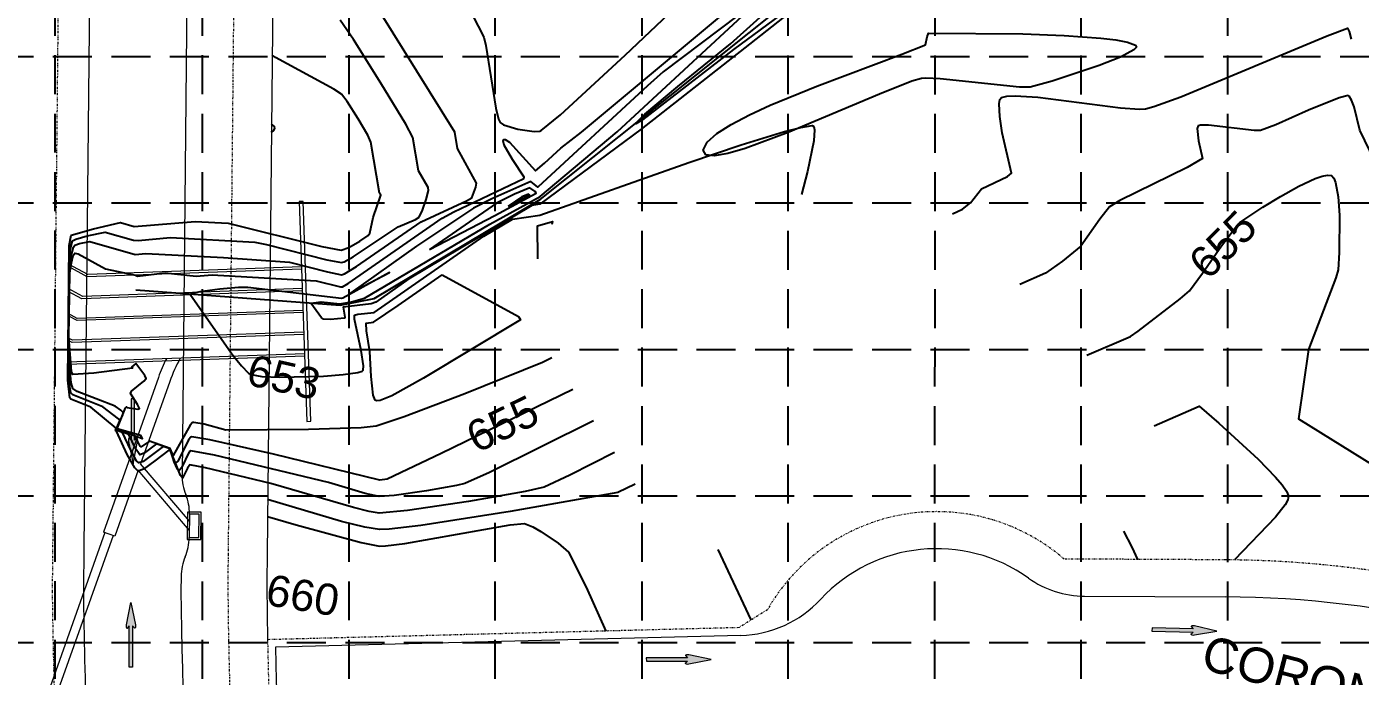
# Model space of a CAD drawing. Extents: x 7749 to 9256, y 6499 to 8908.
# Drawn here: x 8006.6 to 8348.5, y 7469.4 to 7636.2 of the extents above; entities that cross this region are included whole.
import ezdxf
from ezdxf.enums import TextEntityAlignment as Align

# ---------------------------------------------------------------- set-up
doc = ezdxf.new("R2010")
doc.units = 0
doc.header["$MEASUREMENT"] = 0
doc.linetypes.add('DASHED', pattern=[0.75, 0.5, -0.25])
doc.linetypes.add('DIVIDE', pattern=[1.25, 0.5, -0.25, 0, -0.25, 0, -0.25])
for name, color, linetype in [('1 STREET NAMES', 7, 'Continuous'), ('27', 7, 'Continuous'), ('29', 7, 'Continuous'), ('CREEK-E', 5, 'Continuous'), ('CTEXT', 3, 'Continuous'), ('CTR', 2, 'Continuous'), ('CTRINDEX', 4, 'Continuous'), ('DED-4692-2629', 7, 'Continuous'), ('DED-4746-825', 7, 'Continuous'), ('DED-4986-2484', 7, 'Continuous'), ('FLOODPLAIN-CB', 7, 'Continuous'), ('GRID', 254, 'DASHED'), ('PNTNO', 7, 'Continuous')]:
    doc.layers.add(name, color=color, linetype=linetype)
doc.styles.get("Standard").update_dxf_attribs({"font": 'ARIAL.TTF'})

msp = doc.modelspace()

# ---------------------------------------------------------------- hatches: boundary and pattern name
at = {"layer": 'FLOODPLAIN-CB', "linetype": 'Continuous', "lineweight": 0}
h = msp.add_hatch(color=7, dxfattribs=at)
edge = h.paths.add_edge_path()
edge.add_line((8034.842699999974, 7530.593100000027), (8034.234699999981, 7530.04510000001))
edge.add_line((8034.234699999981, 7530.04510000001), (8034.234699999981, 7540.629100000027))
edge.add_line((8034.234699999981, 7540.629100000027), (8033.374700000024, 7540.625100000019))
edge.add_line((8033.374700000024, 7540.625100000019), (8033.374700000024, 7530.04510000001))
edge.add_line((8033.374700000024, 7530.04510000001), (8032.874699999995, 7530.581100000003))
edge.add_line((8032.874699999995, 7530.581100000003), (8032.873152608596, 7530.581086706798))
edge.add_ellipse((8032.825873330332, 7530.046081847126), major_axis=(1.27874449728091e-05, 0.5599999998545135), ratio=0.2857142857140379, start_angle=-17.18267222229731, end_angle=124.7269333333065)
edge.add_line((8032.694365830444, 7529.727071929088), (8032.694700000031, 7529.729100000026))
edge.add_line((8032.694700000031, 7529.729100000026), (8033.8307, 7523.997100000001))
edge.add_line((8033.8307, 7523.997100000001), (8035.010700000023, 7529.725100000018))
edge.add_line((8035.010700000023, 7529.725100000018), (8035.011562895082, 7529.722933278566))
edge.add_ellipse((8034.881851690481, 7530.050762416307), major_axis=(1.278744528368244e-05, 0.5599999998531154), ratio=0.2857142857149951, start_angle=234.1684722220915, end_angle=374.4967194441865)
edge.add_line((8034.842699999974, 7530.593100000027), (8034.842699999974, 7530.593100000027))
h = msp.add_hatch(color=7, dxfattribs=at)
edge = h.paths.add_edge_path()
edge.add_line((8034.305599999973, 7481.811799999973), (8033.69759999998, 7482.35979999999))
edge.add_line((8033.69759999998, 7482.35979999999), (8033.69759999998, 7471.775799999973))
edge.add_line((8033.69759999998, 7471.775799999973), (8032.837600000023, 7471.779799999981))
edge.add_line((8032.837600000023, 7471.779799999981), (8032.837600000023, 7482.35979999999))
edge.add_line((8032.837600000023, 7482.35979999999), (8032.337599999994, 7481.823799999997))
edge.add_line((8032.337599999994, 7481.823799999997), (8032.336052608595, 7481.823813293203))
edge.add_ellipse((8032.288773330331, 7482.358818152875), major_axis=(-1.27874449728091e-05, 0.5599999998545135), ratio=0.2857142857140379, start_angle=55.27306666669352, end_angle=197.1826722222974, ccw=False)
edge.add_line((8032.157265830444, 7482.677828070912), (8032.15760000003, 7482.675799999975))
edge.add_line((8032.15760000003, 7482.675799999975), (8033.2936, 7488.4078))
edge.add_line((8033.2936, 7488.4078), (8034.473600000022, 7482.679799999983))
edge.add_line((8034.473600000022, 7482.679799999983), (8034.474462895081, 7482.681966721435))
edge.add_ellipse((8034.344751690481, 7482.354137583693), major_axis=(-1.278744528368244e-05, 0.5599999998531154), ratio=0.2857142857149951, start_angle=165.5032805558135, end_angle=305.8315277779085, ccw=False)
edge.add_line((8034.305599999973, 7481.811799999973), (8034.305599999973, 7481.811799999973))
h = msp.add_hatch(color=7, dxfattribs=at)
edge = h.paths.add_edge_path()
edge.add_line((8305.116575851203, 7482.233390959145), (8305.647412991497, 7481.610350003706))
edge.add_line((8305.647412991497, 7481.610350003706), (8295.067525881006, 7481.905412246894))
edge.add_line((8295.067525881006, 7481.905412246894), (8295.04754912547, 7481.045634926078))
edge.add_line((8295.04754912547, 7481.045634926078), (8305.623437790331, 7480.750684195453))
edge.add_line((8305.623437790331, 7480.750684195453), (8305.073707006815, 7480.265821176444))
edge.add_line((8305.073707006815, 7480.265821176444), (8305.073677156459, 7480.264274015763))
edge.add_ellipse((8305.607156057535, 7480.202098169136), major_axis=(-0.5597820301619476, 0.01562454137075679), ratio=0.2857142857145532, start_angle=-17.18267222220978, end_angle=124.7269333332526)
edge.add_line((8305.922375825301, 7480.061748368965), (8305.92035785849, 7480.062138947542))
edge.add_line((8305.92035785849, 7480.062138947542), (8311.6818, 7481.0379))
edge.add_line((8311.6818, 7481.0379), (8305.988922078419, 7482.37712744894))
edge.add_line((8305.988922078419, 7482.37712744894), (8305.991112013804, 7482.377929604516))
edge.add_ellipse((8305.659794161591, 7482.257408071932), major_axis=(-0.5597820301616939, 0.01562454137136483), ratio=0.2857142857127884, start_angle=234.1684722222674, end_angle=374.4967194447935)
edge.add_line((8305.116575851203, 7482.233390959145), (8305.116575851203, 7482.233390959145))
h = msp.add_hatch(color=7, dxfattribs=at)
edge = h.paths.add_edge_path()
edge.add_line((8175.463999999974, 7474.761099999973), (8176.011999999991, 7474.15309999998))
edge.add_line((8176.011999999991, 7474.15309999998), (8165.427999999974, 7474.15309999998))
edge.add_line((8165.427999999974, 7474.15309999998), (8165.431999999982, 7473.293100000024))
edge.add_line((8165.431999999982, 7473.293100000024), (8176.011999999991, 7473.293100000024))
edge.add_line((8176.011999999991, 7473.293100000024), (8175.475999999998, 7472.793099999994))
edge.add_line((8175.475999999998, 7472.793099999994), (8175.476013293203, 7472.791552608595))
edge.add_ellipse((8176.011018152875, 7472.744273330331), major_axis=(-0.5599999998545135, 1.278744497282654e-05), ratio=0.285714285714038, start_angle=-17.18267222229731, end_angle=124.7269333333065)
edge.add_line((8176.330028070913, 7472.612765830444), (8176.327999999975, 7472.61310000003))
edge.add_line((8176.327999999975, 7472.61310000003), (8182.06, 7473.7491))
edge.add_line((8182.06, 7473.7491), (8176.331999999983, 7474.929100000022))
edge.add_line((8176.331999999983, 7474.929100000022), (8176.334166721435, 7474.929962895081))
edge.add_ellipse((8176.006337583693, 7474.800251690481), major_axis=(-0.5599999998531154, 1.278744528365707e-05), ratio=0.2857142857149951, start_angle=234.1684722220915, end_angle=374.4967194441865)
edge.add_line((8175.463999999974, 7474.761099999973), (8175.463999999974, 7474.761099999973))

# ---------------------------------------------------------------- linework, layer by layer
at = {"layer": '27', "color": 7, "linetype": 'DIVIDE', "lineweight": 0}
for p, q in [((8026.17999403058, 8795.044204766993), (8013.10893569916, 7491.364815837451)), ((8061.853325684378, 7864.596675209815), (8058.206054626152, 7500.825664107837)), ((8313.894523596911, 7499.335023004853), (8272.540753165846, 7499.537283626704)), ((8196.45687726371, 7486.520940583514), (8189.196200466934, 7481.934221707817)), ((8189.196200466934, 7481.934221707817), (8068.320085314494, 7478.843602963349))]:
    msp.add_line(p, q, dxfattribs=at)
for centre, radius, start, end in [((8239.859133058852, 7461.69667439267), 50.00000000020795, 49.18396739091649, 150.2322579545932), ((8785.169516043596, 7493.536922804767), 726.9999999902437, 179.4255555555465, 181.1742317282202), ((8312.549519124994, 7224.338312180485), 275.0000000022735, 63.1597139857577, 89.7197695021478), ((9646.3086397412, 7511.187759967011), 1633.319999999074, 180.6953927709193, 207.0182570899496), ((9646.308639742121, 7511.187759967269), 1588.319999999997, 181.1742317282292, 192.3718018118669), ((9646.308639742121, 7511.187759967271), 1578.319999999998, 181.1742317282293, 191.1841029897967)]:
    msp.add_arc(centre, radius, start, end, dxfattribs=at)
at = {"layer": '29', "color": 7, "linetype": 'Continuous', "lineweight": 0}
msp.add_line((8071.953080880154, 7874.495914825893), (8068.205552032303, 7500.725406318252), dxfattribs=at)
msp.add_arc((8785.169516053309, 7493.536922804802), 716.9999999999566, 179.4255555555567, 181.1742317282304, dxfattribs=at)
at = {"layer": 'CREEK-E', "color": 5}
msp.add_polyline3d([(8034.51725275431, 7568.63357066531, 653.45862066183), (8086.98031124083, 7564.67187768987, 651.75412225062), (8095.66701735705, 7566.39726187497, 651.53232596425), (8138.18587179323, 7591.79675895967, 651.56391424018), (8238.64862995538, 7672.03220739086, 649.26438748005), (8303.46089593026, 7733.54963438481, 646.11935142464), (8339.33306363719, 7743.07470586745, 646.27615597339)], dxfattribs=at)
at = {"layer": 'CTR', "color": 5}
for points, elevation in [([(8141.225509225316, 7551.138551095378), (8138.835039168335, 7549.955000163749), (8118.872318244903, 7541.915375650032), (8103.353782963891, 7535.998665372308), (8096.12753933952, 7533.665443687291), (8092.337669132559, 7533.248143065988), (8078.838602667761, 7532.737966061542), (8057.610225116764, 7532.583901350547), (8052.060831378054, 7534.121674357762), (8049.448498819721, 7534.610980251293), (8049.121230131293, 7534.545838131672), (8048.465204711219, 7533.878599482214), (8044.086744608995, 7526.069306271068), (8043.338973863784, 7527.86131247989), (8038.10040397076, 7529.776197552941), (8035.962711459875, 7528.289774797485), (8035.65930364922, 7528.497414373763), (8034.370389668646, 7531.058069623271), (8029.674305271094, 7532.772273356087), (8031.945811414171, 7538.380318225183), (8032.163689580651, 7538.600873220223), (8032.36943305133, 7538.431363060696), (8035.101835623706, 7538.013088640393), (8035.503045889949, 7538.152611181257), (8034.998503851238, 7539.221237679617), (8033.168428985274, 7542.045089743733), (8033.451932312735, 7542.644763410768), (8036.607218585907, 7545.174872135557), (8037.225044296689, 7545.862040457385), (8036.88497612536, 7546.668968384853), (8034.518446278589, 7549.75018332159), (8033.539285557111, 7548.849029496058), (8033.685331920756, 7548.534817254977), (8023.783404252366, 7547.238606957876), (8018.414933232924, 7546.896054791588), (8018.069023849319, 7547.633605881757), (8017.35217183448, 7556.465695747638), (8017.667833487349, 7572.878194520422), (8018.056519904909, 7575.532106337771), (8018.52501576596, 7577.426413252688), (8018.959183088436, 7578.039320979154), (8019.77503701477, 7577.846391684143), (8026.806019847976, 7574.028837738375), (8034.441922164411, 7572.345722401449), (8034.997679432004, 7572.089580935909), (8042.060203124754, 7572.940661962692), (8050.019110745502, 7572.085975100117), (8054.126882487307, 7572.494991234175), (8080.772985659479, 7570.923473511853), (8087.029119125644, 7569.395456404212), (8087.510787339088, 7569.418290251326), (8088.968121818435, 7570.265775006126), (8113.078171626257, 7587.005149701724), (8116.041136887418, 7588.664166418141), (8134.01910943989, 7597.147393552254), (8134.127080332774, 7597.528290559453), (8131.108202198878, 7602.072410035949), (8128.985937491379, 7605.727273776041), (8128.69858521119, 7606.881465751425), (8128.866124758873, 7607.16409523657), (8129.238113507475, 7607.191907758113), (8130.347992269708, 7606.504668619358), (8137.049783947338, 7599.19753122942), (8139.327268332828, 7601.082089415927), (8143.471702546976, 7604.949839880042), (8148.786929743484, 7609.051138444518), (8238.435946283736, 7683.924279805145)], 654), ([(8237.89144047927, 7667.971106540678), (8191.918951489166, 7631.629478644738), (8164.0959998035, 7609.851575050914), (8138.164366058559, 7590.581462962717), (8136.115852970603, 7590.298946545798), (8104.536015055871, 7571.438999578374), (8096.056893554429, 7565.452502434196), (8094.903642426607, 7565.056944640432), (8087.702423753214, 7564.166408030992), (8088.154200866014, 7561.607946169643), (8088.084859240188, 7561.327399198834), (8084.434032682302, 7561.019539671292), (8082.684098686546, 7561.101339950928), (8082.147912557321, 7561.40755015371), (8079.398565272842, 7565.222349560125), (8082.094690427321, 7565.578727599974), (8086.84133001164, 7565.016678534404), (8089.848097587153, 7565.543952253958), (8093.202174560768, 7566.453073732045), (8125.31022571058, 7585.492944485613), (8138.199934160645, 7592.574504328227), (8157.963267405525, 7609.183016556139), (8192.296183021615, 7640.973706932575)], 652), ([(8117.857320639476, 7645.007643815843), (8123.79535611006, 7633.46563456547), (8124.317577983578, 7631.318985362341), (8126.869947516632, 7615.22943605919), (8127.571959919384, 7612.398724481083), (8127.925410931273, 7611.583889461355), (8128.775727131284, 7611.000908066917), (8132.508268289963, 7609.88654906701), (8136.695283286044, 7609.284782649751), (8138.113691782806, 7609.342541983621), (8138.506154110064, 7609.490205842884), (8143.411731437871, 7613.557332540229), (8160.020348381611, 7628.795623519002), (8185.669683423632, 7653.177967009113)], 654), ([(8206.626781239223, 7644.308423922281), (8187.754629795631, 7630.271446367276), (8164.409352927919, 7612.221690237438), (8162.716573903245, 7611.175661330371), (8162.822410457469, 7611.472943086798), (8165.015171899062, 7613.687789578639), (8173.463148903929, 7620.831680606429), (8187.008103521728, 7631.761399281277), (8206.404690764703, 7649.317039941246)], 651), ([(8194.124994557293, 7642.916790046774), (8169.783841145575, 7624.558775068587), (8165.700597464262, 7620.99230352417), (8137.602996472345, 7594.937959036924), (8135.782459294038, 7596.446948651029), (8125.829427211423, 7591.943493390245), (8121.147821193093, 7589.589806707945), (8106.543772005967, 7579.782698877983), (8089.652139547559, 7567.866971565452), (8099.582441331224, 7573.064299121128), (8087.648881438716, 7566.487360716748), (8087.294692851984, 7566.423961140968), (8063.245177043408, 7569.205432136748), (8060.862223774528, 7569.220047151497), (8056.055465798881, 7568.78726819829), (8050.924420716722, 7568.102400998016), (8048.633219332203, 7567.567618217121), (8048.589964347573, 7567.307838259316), (8059.444055397187, 7551.851336472084), (8061.644566552706, 7549.08415001243), (8063.439065661741, 7547.259194770041), (8064.100683896831, 7546.853428782199), (8066.870760693222, 7546.400194373176), (8071.405496239197, 7546.204584432015), (8082.625285358337, 7546.46879363101), (8087.738509820721, 7546.869890610032), (8091.472734811126, 7547.411167734643), (8092.577124205778, 7547.725198513868), (8092.803395417558, 7547.975196136619), (8092.928482508596, 7549.146747350504), (8092.322545679512, 7553.042740263439), (8090.588878267778, 7561.089188114953), (8090.639299961838, 7562.110631694371), (8091.435199880958, 7562.362706622663), (8095.678275314337, 7562.79563004788), (8123.800743828197, 7582.416201969235), (8131.104128499561, 7586.765028690271), (8138.115159232127, 7587.819311500116), (8176.336641701186, 7601.319750810215), (8189.706836080169, 7605.827602328846), (8200.83907222448, 7609.229964607458), (8204.998897106787, 7610.278865014003), (8207.918761808207, 7610.766126389237), (8208.334699846075, 7610.504709353436), (8208.522870085195, 7609.700797547481), (8208.35128495541, 7606.85765305878), (8206.764056781118, 7598.975224609761), (8205.23957985478, 7593.09279835828)], 653), ([(8151.915555709053, 7534.962107944561), (8125.262034347968, 7521.773872338837), (8118.941303213187, 7518.951937119823), (8116.799658763636, 7518.410695190668), (8109.093360244529, 7517.0441241769), (8100.750485850995, 7515.876236108027), (8096.910695688165, 7515.547563876938), (8093.387463403375, 7516.315186609064), (8083.915054780299, 7519.145488297997), (8054.710267246837, 7526.216267770078), (8048.665303595381, 7527.313843227157), (8048.264576445868, 7527.00655037869), (8046.284641824039, 7522.909911081128), (8045.656875707753, 7522.248571964211), (8045.265825052646, 7522.586176529921), (8044.418608360715, 7524.499493876575), (8043.316518453021, 7527.825396834459), (8041.580234235882, 7528.418136215023), (8036.459855530184, 7524.573977411745), (8035.324961719836, 7524.210863056842), (8034.73325590457, 7524.774133744231), (8033.251665336204, 7527.475784605936), (8031.124827468951, 7531.993345315817), (8029.415038287474, 7532.581735317029), (8030.442865975868, 7534.965598329175), (8030.075362423143, 7535.480445615545), (8026.135949300437, 7538.615013639256), (8018.393587120701, 7541.70125143235), (8017.9332913736, 7542.192747948716), (8017.497893829732, 7544.897266227048), (8017.185942476969, 7549.006508360653), (8017.376948310594, 7571.372922061959), (8017.695652902939, 7578.889686872051), (8018.320716419828, 7581.228389181495), (8019.188563516848, 7581.649051809605), (8022.068847674531, 7582.494214355255), (8026.67813374278, 7583.445088304523), (8033.947679060006, 7581.344995120493), (8035.174364279366, 7581.310004129808), (8043.454805995709, 7582.067983253432), (8065.055384027915, 7580.835615115565), (8068.087247259091, 7580.275169356244), (8083.535621648006, 7576.333443570332), (8087.239573493552, 7575.636607820012), (8087.932365714357, 7575.822842070289), (8090.243236954666, 7577.062957586541), (8101.820357325515, 7584.753890255955), (8106.237952812958, 7586.684100469522), (8107.180190019033, 7587.280798443827), (8108.0173835832, 7589.025578215073), (8108.998303037433, 7591.818531737508), (8109.596486406279, 7594.088906996821), (8109.467791182745, 7594.889620533164), (8107.018597200419, 7599.157349144443), (8105.583280549623, 7607.723278551208), (8103.744887536143, 7611.096017419714), (8097.397466152439, 7621.638397088676), (8090.354795492531, 7632.837977458717), (8086.932411504185, 7637.836434255149)], 656), ([(8243.921864065258, 7588.144419352711), (8246.451418862058, 7589.318545871794), (8248.51396330861, 7590.912774293243), (8251.336637899654, 7594.570337148935), (8258.018355201264, 7597.671143221596), (8259.026299864707, 7598.563199777514), (8256.675659238748, 7608.935353810062), (8256.029252707433, 7613.094002023978), (8255.876802153463, 7616.363343734573), (8256.068097934116, 7617.422394706757), (8256.481627788457, 7617.968563119867), (8257.887045135141, 7618.318528910966), (8259.99439744834, 7618.422618259422), (8265.809378642482, 7618.057149593373), (8286.957024794683, 7615.32324006113), (8291.870285490084, 7614.959315472195), (8293.357704960392, 7615.064466373662), (8295.530141631289, 7615.65919635367), (8302.448906587497, 7618.168761780861), (8339.964131648028, 7633.775685795255), (8345.216906850275, 7635.764994939794), (8345.609552905942, 7634.905262135728), (8346.093750624106, 7632.945168263828)], 653), ([(8237.002300391008, 7631.455584258193), (8237.415383606747, 7633.539917503343), (8237.797793992424, 7634.514078950378), (8261.987315122702, 7634.318702995582), (8272.561739638988, 7633.914423136366), (8281.988507703118, 7633.216518765985), (8285.817817496081, 7632.732561847679), (8288.815769492558, 7632.145324151873), (8290.800882464733, 7631.444847461993), (8291.07082803272, 7630.917817872413), (8290.42254339559, 7630.196187222489), (8286.946888396144, 7628.326315984992), (8281.525127246692, 7626.149620236246), (8269.44812561896, 7622.13330115199), (8263.843968495366, 7620.653896991936), (8261.08542886702, 7620.647323109738), (8240.785332566991, 7622.766726284284), (8237.106532814803, 7622.938514957698), (8235.987064042934, 7622.847708041914), (8233.533399394444, 7622.123045967345), (8225.192995850346, 7618.814889682795), (8201.800982536563, 7609.002990234421), (8190.761424631359, 7604.921956591927), (8186.283394212038, 7603.617636498895), (8182.834200470277, 7603.006006684785), (8180.664596647606, 7603.238486494682), (8180.025335985557, 7604.466495273666), (8181.053107571332, 7606.482765961319), (8183.526747317901, 7608.695353184596), (8187.204430810049, 7611.053434846526), (8191.844333632564, 7613.506188850143), (8197.204631370227, 7616.002793098472), (8209.119113930137, 7620.924263941381), (8230.952543762252, 7629.057236297012), (8237.002300391008, 7631.455584258193)], 652), ([(8157.260578950921, 7526.873886369152), (8145.81312444911, 7521.050489340256), (8139.277394585544, 7518.023048535347), (8134.357625202244, 7516.8666340687), (8119.838458315243, 7514.326291857662), (8104.169682859973, 7511.999512160948), (8096.957418867324, 7511.32426584308), (8094.384265461355, 7511.733186254314), (8090.322226350446, 7512.762562873073), (8069.176280934687, 7518.956989851104), (8052.447750711333, 7522.973742421587), (8048.437340327426, 7523.6978457749), (8047.838763372132, 7522.893653160497), (8046.545831751327, 7520.331964588714), (8045.994305222017, 7520.977393620259), (8043.414438178414, 7527.401248320919), (8043.013384606704, 7527.446203066618), (8039.461292435625, 7524.699702587644), (8036.481459938433, 7522.628345923963), (8035.403930943912, 7522.165094146497), (8035.055636479114, 7522.17066530007), (8034.282184749512, 7522.90306867378), (8032.321313692157, 7526.384666362359), (8029.559186544626, 7532.387545104782), (8029.314006279994, 7532.484550110968), (8029.548303589094, 7533.092844869576), (8023.055705305644, 7538.483995359144), (8017.904023867244, 7540.538366203883), (8017.597329053894, 7540.864762686515), (8017.099693946271, 7545.398911223173), (8017.458339950184, 7580.022917755867), (8017.997060015966, 7582.618223818281), (8023.662619705791, 7584.284596702661), (8030.607854469495, 7585.894579446895), (8034.142536588182, 7584.864988659225), (8049.777503235583, 7586.154272853219), (8058.205844099115, 7585.685419325695), (8082.22143225575, 7579.735085706592), (8087.210375301383, 7578.774052557703), (8089.145932422634, 7579.489897990141), (8091.949670336254, 7581.100030628993), (8094.087184463415, 7582.561757139121), (8094.535242743903, 7583.168366118062), (8095.438380952591, 7587.176999150728), (8097.359308340807, 7592.8887530453), (8097.033248511378, 7593.427759777625), (8094.76151700521, 7606.502053444768), (8093.99977543446, 7608.273717884045), (8091.568630024723, 7612.521719372029), (8088.74339026493, 7616.949131920857), (8087.264961305183, 7618.821897910708), (8085.321699492748, 7620.085382704835), (8070.320387956715, 7628.260643808744), (8069.489980937082, 7628.831596923459)], 657), ([(8358.57977089053, 7588.358043552849), (8348.336722626656, 7609.597425190922), (8346.85532223468, 7615.539427040104), (8346.234417384421, 7617.266214675497), (8345.615234410963, 7618.314034745839), (8345.322217343302, 7618.462162813758), (8343.02754611385, 7617.922096776026), (8335.185565736605, 7614.695708708826), (8326.793312385164, 7610.944960129215), (8322.871441425417, 7609.475035755388), (8321.282864552031, 7609.472768601032), (8309.56629388427, 7610.887652797113), (8307.488906427772, 7610.88622266624), (8306.879420119138, 7610.734453258619), (8306.61712583018, 7610.038318946632), (8306.963565595694, 7606.817028011001), (8307.9829661897, 7602.318943588757), (8304.108268350625, 7599.982994993979), (8286.791880725026, 7591.585533632797), (8284.138367950181, 7589.937618422997), (8281.698795964758, 7586.748334750528), (8276.82805704504, 7579.857614618274), (8272.102936156745, 7575.995145671708), (8267.802062348532, 7572.869251104465), (8261.146160500539, 7570.011719356497)], 654), ([(8069.291387786478, 7609.024341022025), (8069.874047280274, 7609.459424442599), (8070.208987895387, 7610.037170470798), (8070.085201807723, 7610.513190740125), (8069.312709732053, 7611.150946249983)], 658), ([(8109.837086368435, 7578.970478789998), (8126.622837306915, 7587.714490189312), (8137.143814089367, 7593.417330019006), (8136.926937398248, 7593.820535218621), (8135.5411579718, 7594.833500236991), (8131.593375034794, 7593.174546184017), (8126.997638403722, 7590.84480566237), (8109.837086368435, 7578.970478789998)], 652), ([(8130.022033189312, 7590.073986014543), (8135.458857211363, 7592.980345287831), (8135.198523640628, 7593.206125755915), (8133.505309083363, 7592.476774681425), (8130.022033189312, 7590.073986014543)], 651), ([(8137.623130553256, 7576.601003968891), (8137.526092270364, 7585.05186487235), (8141.350817238495, 7586.130760928249), (8141.197646485522, 7585.355971140372)], 654), ([(8113.07756543646, 7572.483637670734), (8132.649522883908, 7561.736599874537), (8133.211071481576, 7560.880810713892), (8108.311781695338, 7545.924380985542), (8100.171860548999, 7541.443761640818), (8097.224072606465, 7540.257322119579), (8096.270818357201, 7540.107549902053), (8095.92367154192, 7540.299623924852), (8095.40178255995, 7541.602226546384), (8094.873015324953, 7546.373723194849), (8094.572827697495, 7552.792914286507), (8093.725304229414, 7558.10122932706), (8093.576176170463, 7560.054855357748), (8095.475699938379, 7560.290304599004), (8101.828548030777, 7564.567572010531), (8113.07756543646, 7572.483637670734)], 654), ([(8295.5947533711, 7533.746319364066), (8307.143849948818, 7538.760320563834), (8312.203855638052, 7534.390780018946), (8322.246680399012, 7525.171613109034), (8326.728591037605, 7520.566601669421), (8328.413260615014, 7518.584295786339), (8329.566535771586, 7516.937001921223), (8330.068013562624, 7515.715879169185), (8329.900767190073, 7514.753869650975), (8329.23585349352, 7513.487801462512), (8326.749367260425, 7510.268661737404), (8316.230382543248, 7499.313676978401)], 656), ([(8029.724969446344, 7532.880096427414), (8036.011766658488, 7530.569956259633), (8036.191744318819, 7530.35199741103), (8036.292810431112, 7530.507720057753), (8035.827292667053, 7531.272005748171), (8029.768837425262, 7532.98827000104), (8029.724969446344, 7532.880096427414)], 653), ([(8162.605602192789, 7518.785664793744), (8158.142002391214, 7516.577736797769), (8130.56070837751, 7511.752622168675), (8107.581885580651, 7508.166919631293), (8099.494327860732, 7507.220862507083), (8097.004142046482, 7507.100967809221), (8093.223717451237, 7507.698552397254), (8087.255297874624, 7509.203603807114), (8068.347201640609, 7514.853235155915)], 658), ([(8068.303435083467, 7510.488052396047), (8075.676915968832, 7508.313314313511), (8092.283276332249, 7503.795508799531), (8097.050865225641, 7502.877669775364), (8098.564237049782, 7502.892660596151), (8103.483200865971, 7503.497595752845), (8130.491867421179, 7508.278778868044), (8134.196293896689, 7508.617724983537), (8136.313897272252, 7507.783499408847), (8138.399885921101, 7506.574854649893), (8142.802237470428, 7503.588315966404), (8145.455705644567, 7501.319426301253), (8149.980473961621, 7492.362314801796), (8155.062906115326, 7481.061485194069)], 659), ([(8287.76474226957, 7506.687315451299), (8289.883875569987, 7502.551263741857), (8291.327868119502, 7499.445396151543)], 657), ([(8192.309113106558, 7483.900712651043), (8183.806690125147, 7501.957194044514)], 658)]:
    msp.add_lwpolyline(points, dxfattribs=dict(at, elevation=elevation))
at = {"layer": 'CTRINDEX', "color": 5, "elevation": 655}
for points in [[(8146.570532467184, 7543.05032951997), (8112.846974222532, 7526.628850610159), (8099.012079508792, 7520.055842340328), (8097.123447865066, 7519.786436618684), (8069.82157505917, 7526.479144515668), (8053.545938204378, 7530.170344166032), (8048.893266863337, 7530.929840679415), (8048.637262672205, 7530.839959125396), (8048.037812967166, 7530.109432936648), (8045.365452606992, 7524.761327419799), (8044.758949871716, 7524.163018915302), (8044.221053395153, 7525.133084177045), (8043.313557907041, 7527.828089778324), (8039.850986412011, 7529.09988853478), (8036.732407930984, 7526.714438580418), (8035.59428696056, 7526.251060813613), (8034.47559561531, 7527.945882831524), (8032.747608568799, 7531.525707469544), (8029.528325490041, 7532.678554702483), (8031.218620705777, 7536.567243246163), (8031.277452432711, 7537.108291979021), (8030.700386231441, 7537.697952103148), (8029.21619329523, 7538.746031919369), (8019.485022305229, 7542.560221042446), (8018.376082506577, 7543.265035075853), (8017.99420288347, 7544.729151711084), (8017.285904651306, 7552.331724938457), (8017.5637891277, 7574.376911501289), (8017.756882839074, 7576.332965887181), (8018.555897198245, 7579.580715431943), (8018.891209579124, 7580.067959233626), (8020.091817627982, 7580.503283806762), (8022.748413016065, 7580.995597162151), (8034.344168678724, 7577.725532870499), (8037.132108755834, 7577.981693653645), (8057.07194869966, 7576.908217709839), (8073.938947790483, 7575.731642854134), (8083.667121550643, 7573.252314944231), (8087.268771685719, 7572.499163082321), (8088.044693797088, 7572.766827215205), (8091.132663597522, 7574.629936266538), (8107.670934910832, 7586.062292511479), (8119.328850387124, 7591.469240666827), (8120.671893242666, 7592.270150816805), (8121.725773618836, 7594.942016068353), (8121.873591539246, 7595.970028556651), (8117.01880236443, 7604.923757661189), (8116.309169514351, 7609.094131331477), (8087.504072919853, 7655.403632232534)], [(8278.37045693582, 7551.879019360281), (8289.535793965875, 7556.672555348162), (8291.528514449843, 7557.986506846375), (8302.257310871775, 7566.279250409973), (8304.676983712898, 7568.395599903537), (8308.026316352312, 7572.908369244731), (8312.891249648483, 7579.897944237087), (8316.95969831805, 7585.279293552078), (8317.581412268393, 7585.894631009926), (8323.455696040688, 7589.873794092172), (8327.968057922062, 7592.612390437816), (8332.672194732759, 7595.209248483498), (8336.924327672166, 7597.183557101993), (8338.679711814942, 7597.787001898783), (8340.080677939664, 7598.054505166068), (8341.046753696255, 7597.925965512941), (8341.647428379572, 7597.300141453739), (8342.131587777681, 7596.121987935767), (8342.792715035554, 7592.487416572745), (8343.114844104393, 7587.779699522343), (8343.08094221307, 7578.174620753226), (8342.795666017637, 7573.787324479302), (8342.234684293635, 7571.710781407681), (8335.224504669985, 7553.33890241655), (8332.62808066269, 7535.494995424441), (8371.420985426543, 7511.433916375455)]]:
    msp.add_lwpolyline(points, dxfattribs=at)
at = {"layer": 'DED-4692-2629', "color": 7, "linetype": 'Continuous', "lineweight": 0}
for p, q in [((8047.813381041903, 7511.582807232887), (8047.743200585955, 7504.583159041109)), ((8051.31320512711, 7511.547717007965), (8047.813381041903, 7511.582807232887)), ((8048.308343018892, 7511.077819464706), (8048.248188344981, 7505.078121024202)), ((8050.808217371136, 7511.052755024873), (8048.308343018892, 7511.077819464706)), ((8050.748062700278, 7505.053056575213), (8050.808217371136, 7511.052755024873)), ((8051.243024677266, 7504.548068819238), (8051.31320512711, 7511.547717007965)), ((8048.248188344981, 7505.078121024202), (8050.748062700278, 7505.053056575213)), ((8048.248188344981, 7505.078121024202), (8048.248188344981, 7505.078121024202)), ((8047.743200585955, 7504.583159041109), (8051.243024677266, 7504.548068819238)), ((8047.743200585955, 7504.583159041109), (8047.743200585955, 7504.583159041109))]:
    msp.add_line(p, q, dxfattribs=at)
at = {"layer": 'DED-4746-825', "color": 7, "linetype": 'Continuous', "lineweight": 0}
msp.add_line((8189.622024671163, 7479.944455745111), (8070.36169922483, 7476.895150291452), dxfattribs=at)
for centre, radius, start, end in [((8188.880780952512, 7508.934981056703), 29, 271.4646469791762, 317.1807434211419), ((9646.308639742121, 7511.187759967244), 1576.319999999996, 181.2465595938326, 191.1117751241934)]:
    msp.add_arc(centre, radius, start, end, dxfattribs=at)
at = {"layer": 'DED-4986-2484', "color": 7, "linetype": 'Continuous', "lineweight": 0}
for p, q in [((8049.863954576252, 7865.716934296701), (8046.408700936919, 7521.097329520555)), ((8024.615669420455, 7841.078829728081), (8021.221316431167, 7502.533325397504)), ((8021.221316431167, 7502.533325397504), (8021.109423551134, 7491.373368944365)), ((8046.148031464583, 7495.09871408124), (8046.110962297434, 7491.401514792322)), ((8277.786959709465, 7490.011510885953), (8313.848059807124, 7489.835136628315))]:
    msp.add_line(p, q, dxfattribs=at)
for centre, radius, start, end in [((8059.408047564507, 7520.966994394297), 12.99999999999999, 179.4255555540296, 202.0452157597583), ((8035.30896112741, 7511.208201800062), 12.99999999999999, 359.4253499984741, 22.04521666514077), ((8035.248805516705, 7505.208409656997), 12.99999999999999, 336.8058944429186, 359.4257611095852), ((8239.859133059192, 7461.696674392653), 40.4999999999978, 54.48489559567047, 137.1807434211419), ((8059.147378093777, 7494.968378954973), 12.99999999999999, 156.805895348301, 179.4255555540297), ((8277.909232843262, 7515.011211869984), 25, 234.4848955956705, 269.7197695028535), ((9646.308639742121, 7511.187759967271), 1625.319999999998, 180.6985142017884, 183.2050978414089), ((9646.308639742121, 7511.187759967271), 1600.319999999998, 180.7084190826306, 192.1270423497726), ((8312.549519127951, 7224.338312181534), 265.500000000002, 63.15971398620902, 89.71976950259916)]:
    msp.add_arc(centre, radius, start, end, dxfattribs=at)
at = {"layer": 'FLOODPLAIN-CB', "color": 7, "linetype": 'Continuous', "lineweight": 0}
for p, q in [((8034.234699999981, 7540.629100000027), (8033.374700000024, 7540.625100000019)), ((8033.374700000024, 7540.625100000019), (8033.374700000024, 7530.04510000001)), ((8034.234699999981, 7530.04510000001), (8034.234699999981, 7540.629100000027)), ((8032.694365830444, 7529.727071929088), (8032.694700000031, 7529.729100000026)), ((8032.694700000031, 7529.729100000026), (8033.8307, 7523.997100000001)), ((8032.874699999995, 7530.581100000003), (8032.873152608596, 7530.581086706798)), ((8033.374700000024, 7530.04510000001), (8032.874699999995, 7530.581100000003)), ((8033.8307, 7523.997100000001), (8035.010700000023, 7529.725100000018)), ((8034.842699999974, 7530.593100000027), (8034.234699999981, 7530.04510000001)), ((8034.842699999974, 7530.593100000027), (8034.842699999974, 7530.593100000027)), ((8035.010700000023, 7529.725100000018), (8035.011562895082, 7529.722933278566)), ((8032.15760000003, 7482.675799999975), (8033.2936, 7488.4078)), ((8033.2936, 7488.4078), (8034.473600000022, 7482.679799999983)), ((8032.157265830444, 7482.677828070912), (8032.15760000003, 7482.675799999975)), ((8032.337599999994, 7481.823799999997), (8032.336052608595, 7481.823813293203)), ((8032.837600000023, 7482.35979999999), (8032.337599999994, 7481.823799999997)), ((8032.837600000023, 7471.779799999981), (8032.837600000023, 7482.35979999999)), ((8034.305599999973, 7481.811799999973), (8033.69759999998, 7482.35979999999)), ((8033.69759999998, 7482.35979999999), (8033.69759999998, 7471.775799999973)), ((8034.305599999973, 7481.811799999973), (8034.305599999973, 7481.811799999973)), ((8034.473600000022, 7482.679799999983), (8034.474462895081, 7482.681966721435)), ((8295.067525881006, 7481.905412246894), (8295.04754912547, 7481.045634926078)), ((8295.04754912547, 7481.045634926078), (8305.623437790331, 7480.750684195453)), ((8305.647412991497, 7481.610350003706), (8295.067525881006, 7481.905412246894)), ((8305.116575851203, 7482.233390959145), (8305.647412991497, 7481.610350003706)), ((8305.116575851203, 7482.233390959145), (8305.116575851203, 7482.233390959145)), ((8305.92035785849, 7480.062138947542), (8311.6818, 7481.0379)), ((8305.988922078419, 7482.37712744894), (8305.991112013804, 7482.377929604516)), ((8311.6818, 7481.0379), (8305.988922078419, 7482.37712744894)), ((8305.073707006815, 7480.265821176444), (8305.073677156459, 7480.264274015763)), ((8305.623437790331, 7480.750684195453), (8305.073707006815, 7480.265821176444)), ((8305.922375825301, 7480.061748368965), (8305.92035785849, 7480.062138947542)), ((8176.011999999991, 7474.15309999998), (8165.427999999974, 7474.15309999998)), ((8165.427999999974, 7474.15309999998), (8165.431999999982, 7473.293100000024)), ((8175.463999999974, 7474.761099999973), (8176.011999999991, 7474.15309999998)), ((8175.463999999974, 7474.761099999973), (8175.463999999974, 7474.761099999973)), ((8176.331999999983, 7474.929100000022), (8176.334166721435, 7474.929962895081)), ((8182.06, 7473.7491), (8176.331999999983, 7474.929100000022)), ((8033.69759999998, 7471.775799999973), (8032.837600000023, 7471.779799999981)), ((8165.431999999982, 7473.293100000024), (8176.011999999991, 7473.293100000024)), ((8176.011999999991, 7473.293100000024), (8175.475999999998, 7472.793099999994)), ((8175.475999999998, 7472.793099999994), (8175.476013293203, 7472.791552608595)), ((8176.327999999975, 7472.61310000003), (8182.06, 7473.7491)), ((8176.330028070913, 7472.612765830444), (8176.327999999975, 7472.61310000003))]:
    msp.add_line(p, q, dxfattribs=at)
for centre, major_axis, ratio, start_param, end_param in [((8032.825873330332, 7530.046081847126), (1.27874449728091e-05, 0.5599999998545134), 0.2857142857140379, -0.299894204570059, 2.176895652581665), ((8034.881851690481, 7530.050762416307), (1.278744528368244e-05, 0.5599999998531154), 0.2857142857149951, 4.087010844640378, 6.536200792218523), ((8305.659794161591, 7482.257408071932), (-0.5597820301616938, 0.01562454137136483), 0.2857142857127884, 4.08701084464345, 6.536200792229117), ((8305.607156057535, 7480.202098169136), (-0.5597820301619476, 0.01562454137075679), 0.2857142857145532, -0.2998942045685313, 2.176895652580725), ((8176.006337583693, 7474.800251690481), (-0.5599999998531154, 1.278744528365707e-05), 0.2857142857149951, 4.087010844640379, 6.536200792218523), ((8176.011018152875, 7472.744273330331), (-0.5599999998545134, 1.278744497282654e-05), 0.285714285714038, -0.299894204570059, 2.176895652581665)]:
    msp.add_ellipse(centre, major_axis=major_axis, ratio=ratio, start_param=start_param, end_param=end_param, dxfattribs=at)
at = {"layer": 'FLOODPLAIN-CB', "color": 7, "linetype": 'Continuous', "lineweight": 0, "extrusion": (0, 0, -0.9999999999999999)}
msp.add_ellipse((8032.288773330331, 7482.358818152875), major_axis=(-1.27874449728091e-05, 0.5599999998545134), ratio=0.2857142857140379, start_param=2.841698449019733, end_param=5.318488306171458, dxfattribs=at)
at = {"layer": 'FLOODPLAIN-CB', "color": 7, "linetype": 'Continuous', "lineweight": 0, "extrusion": (0, 0, -1)}
msp.add_ellipse((8034.344751690481, 7482.354137583693), major_axis=(-1.278744528368244e-05, 0.5599999998531154), ratio=0.2857142857149951, start_param=0.9454181910505861, end_param=3.394608138628729, dxfattribs=at)
at = {"layer": 'FLOODPLAIN-CB', "color": 7, "linetype": 'Continuous', "lineweight": 0}
for p in [(8032.874699999995, 7530.581100000003), (8032.337599999994, 7481.823799999997), (8305.073707006815, 7480.265821176444), (8175.475999999998, 7472.793099999994)]:
    msp.add_point(p, dxfattribs=at)
at = {"layer": 'GRID', "linetype": 'DASHED', "ltscale": 20}
for p, q in [((8013.825505938372, 6688.822129966586), (8013.943344465676, 8867.482086320902)), ((8051.695062052691, 6688.816176080443), (8051.492796561065, 8867.34355557567)), ((8089.414831131683, 6688.810245743955), (8089.030883063983, 8867.37568961578)), ((8126.702272283439, 6688.804383378457), (8126.710706102607, 8867.353033808937)), ((8164.392011392066, 6688.798457763301), (8164.351811700065, 8867.344170953504)), ((8201.745799976192, 6688.792584966603), (8201.820820829995, 8867.339445983485)), ((8239.342652215746, 6688.786673955209), (8239.571674945086, 8867.289642818956)), ((8276.913081387014, 6688.780767098076), (8276.913081387014, 8868.847585574184)), ((8314.499309820043, 6688.77485775697), (8314.499309820043, 8868.847585574184)), ((7788.292111758874, 7628.502047287099), (9216.568792210583, 7628.502047287099)), ((7788.292111758874, 7590.91581885407), (9216.568792210583, 7590.91581885407)), ((7788.292111758874, 7553.329590421245), (9216.568792210583, 7553.329590421245)), ((7788.292111758874, 7515.743361988217), (9216.568792210583, 7515.743361988217)), ((7788.292111758874, 7478.157133555402), (9216.568792210583, 7478.157133555402))]:
    msp.add_line(p, q, dxfattribs=at)
at = {"layer": 'PNTNO', "color": 7, "linetype": 'Continuous', "lineweight": 0}
for p, q in [((8077.414288189337, 7591.291461882382), (8076.414916086306, 7591.256030234687)), ((8076.414916086306, 7591.256030234687), (8078.413849510179, 7534.874846699423)), ((8076.414916086306, 7591.256030234687), (8076.414916086306, 7591.256030234687)), ((8079.413221616261, 7534.91027835017), (8077.414288189337, 7591.291461882382)), ((8022.108396087528, 7571.986457652517), (8017.293204727318, 7574.57359056673)), ((8022.245447654653, 7572.574983150731), (8017.299801815851, 7575.232207376324)), ((8077.029063615833, 7573.933610077212), (8022.108396087528, 7571.986457652517)), ((8077.008396334728, 7574.51654382458), (8022.245447654653, 7572.574983150731)), ((8020.693002706991, 7566.349468477431), (8017.229251063571, 7568.188812747581)), ((8020.933601248208, 7566.941665120396), (8017.236655006563, 7568.927981051058)), ((8077.226889141515, 7568.353815820796), (8020.693002706991, 7566.349468477431)), ((8077.206221860409, 7568.936749568164), (8020.933601248208, 7566.941665120396)), ((8077.40404738609, 7563.356955311748), (8019.531256215095, 7561.305138560137)), ((8019.512152247688, 7560.720694701987), (8017.166941013826, 7561.968123764764)), ((8019.531256215095, 7561.305138560137), (8017.172844727927, 7562.557517801448)), ((8077.424718210395, 7562.773921625417), (8019.512152247688, 7560.720694701987)), ((8018.348571926023, 7555.676299768059), (8017.110514636678, 7556.3348283578)), ((8077.622543736076, 7557.194127369), (8018.250709378338, 7555.089163673819)), ((8077.601876454971, 7557.777061116368), (8018.348571926023, 7555.676299768059)), ((8018.250709378338, 7555.089163673819), (8017.104364201789, 7555.720803161718)), ((8077.799701980653, 7552.19726685995), (8017.047495654165, 7550.043363582263)), ((8077.820369261757, 7551.614333112583), (8017.068162935271, 7549.460429834895)), ((8040.348984109013, 7546.163068654439), (8026.229243946654, 7506.458423352763)), ((8043.250946894741, 7545.131074535356), (8035.726047608875, 7523.971091836299)), ((8078.413849510179, 7534.874846699423), (8079.413221616261, 7534.91027835017)), ((8035.145701422162, 7522.339160982086), (8029.131206753746, 7505.426429230629)), ((8048.266803869747, 7506.934793670461), (8035.145701422162, 7522.339160982086)), ((8048.289727494125, 7509.221146818446), (8035.726047608875, 7523.971091836299)), ((8026.639099081393, 7506.312670937225), (8012.566451908933, 7466.740450862148)), ((8028.721351615955, 7505.572181646168), (8014.648704443495, 7465.999961574145)), ((8029.131206753746, 7505.426429230629), (8026.229243946654, 7506.458423352763))]:
    msp.add_line(p, q, dxfattribs=at)
for radius, start in [(41.53999999895534, 153.2494699775858), (38.45999999895533, 150.696862164254)]:
    msp.add_arc((8079.487794140447, 7532.244550480667), radius, start, 160.4236293174366, dxfattribs=at)

# ---------------------------------------------------------------- texts
at = {"layer": '1 STREET NAMES', "color": 7, "linetype": 'Continuous', "lineweight": 0}
msp.add_text('CORONADO STREET', height=9, rotation=345.4413916666667, dxfattribs=at).set_placement((8369.858457384955, 7459.83092155132), align=Align.MIDDLE)
at = {"layer": 'CTEXT', "color": 5}
for s, rotation, p in [('655', 45.04146844601848, (8313.186045531049, 7580.287871639289)), ('653', 347.3396284874296, (8072.501908321372, 7546.230403291436)), ('655', 25.92838638816168, (8128.537497640205, 7534.269254316017)), ('660', 350.6147478190194, (8077.35791066383, 7490.247495364869))]:
    msp.add_text(s, height=8, rotation=rotation, dxfattribs=at).set_placement(p, align=Align.MIDDLE)

doc.saveas('drawing.dxf')
